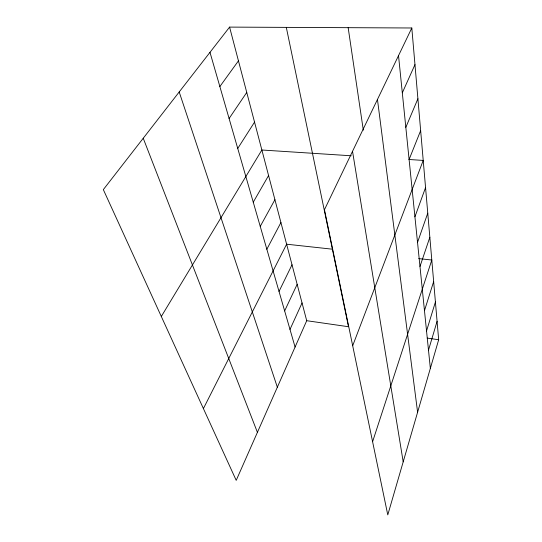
<?xml version="1.0" encoding="UTF-8"?>
<svg xmlns="http://www.w3.org/2000/svg" width="542" height="542" viewBox="0 0 542 542"><rect width="100%" height="100%" fill="white"/><g stroke="black" fill="none" stroke-linecap="round" stroke-linejoin="round"><path stroke-width="0.81" d="M411.812 27.988L438.668 339.746L387.781 514.9L324.468 209.7L411.812 27.988L229.584 27.1L103.332 189.619L236.21 480.354L306.711 320.701L229.584 27.1M428.492 350.159L437.082 321.345M426.54 330.938L435.416 301.982M424.474 310.654L433.654 281.569M372.598 441.703L431.798 260.024L418.722 258.602M419.982 266.488L429.84 237.254M417.53 242.396L427.76 213.148M414.921 216.786L425.558 187.579M352.693 345.735L423.221 160.418L409.047 159.504M409.095 159.511L420.653 130.608M405.822 127.363L417.909 98.752M402.306 92.831L414.969 64.627M289.99 329.421L302.05 302.951M284.645 310.912L297.158 284.333M279.022 291.433L292.016 264.774M203.406 408.58L286.616 244.198L332.388 249.191M266.84 249.259L280.925 222.532M260.241 226.393L274.923 199.68M253.25 202.186L268.581 175.54M161.313 316.474L261.874 150.005L351.277 155.778M237.735 148.454L254.544 122.113M229.09 118.522L246.752 92.445M219.862 86.557L238.453 60.839M306.711 320.701L348.499 326.731L286.305 27.378M427.218 338.093L438.668 339.746M143.237 138.257L257.409 432.353M179.199 91.964L277.341 387.205M209.984 52.337L295.078 347.043M352.53 151.32L403.194 461.831M348.16 27.676L363.309 130.155M377.456 99.464L417.604 412.238M398.526 55.636L430.348 368.384"/></g></svg>
